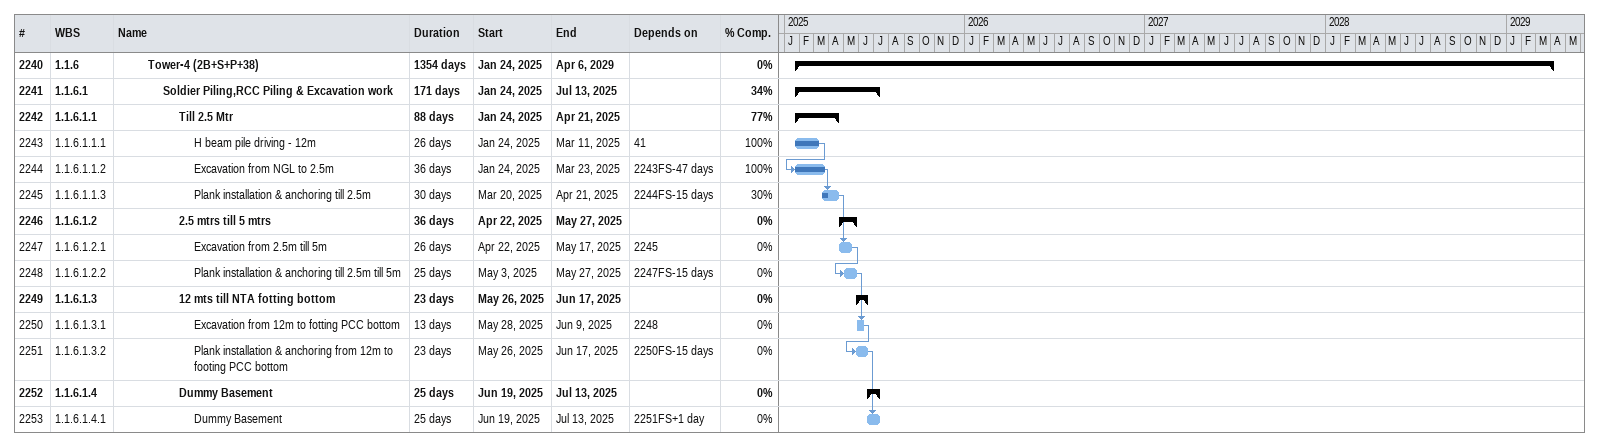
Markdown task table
| ID | WBS | Task | Duration | Start | Finish | Predecessors | % complete |
|---|---|---|---|---|---|---|---|
| 2240 | 1.1.6 | **Tower-4 (2B+S+P+38)** | 1354d | 2025-01-24 | 2029-04-06 |  | 0 |
| 2241 | 1.1.6.1 | **Soldier Piling,RCC Piling & Excavation work** | 171d | 2025-01-24 | 2025-07-13 |  | 34 |
| 2242 | 1.1.6.1.1 | **Till 2.5 Mtr** | 88d | 2025-01-24 | 2025-04-21 |  | 77 |
| 2243 | 1.1.6.1.1.1 | H beam pile driving - 12m | 26d | 2025-01-24 | 2025-03-11 | 41 | 100 |
| 2244 | 1.1.6.1.1.2 | Excavation from NGL to 2.5m | 36d | 2025-01-24 | 2025-03-23 | 2243FS-47d | 100 |
| 2245 | 1.1.6.1.1.3 | Plank installation & anchoring till 2.5m | 30d | 2025-03-20 | 2025-04-21 | 2244FS-15d | 30 |
| 2246 | 1.1.6.1.2 | **2.5 mtrs till 5 mtrs** | 36d | 2025-04-22 | 2025-05-27 |  | 0 |
| 2247 | 1.1.6.1.2.1 | Excavation from 2.5m till 5m | 26d | 2025-04-22 | 2025-05-17 | 2245 | 0 |
| 2248 | 1.1.6.1.2.2 | Plank installation & anchoring till 2.5m till 5m | 25d | 2025-05-03 | 2025-05-27 | 2247FS-15d | 0 |
| 2249 | 1.1.6.1.3 | **12 mts till NTA fotting bottom** | 23d | 2025-05-26 | 2025-06-17 |  | 0 |
| 2250 | 1.1.6.1.3.1 | Excavation from 12m to fotting PCC bottom | 13d | 2025-05-28 | 2025-06-09 | 2248 | 0 |
| 2251 | 1.1.6.1.3.2 | Plank installation & anchoring from 12m to footing PCC bottom | 23d | 2025-05-26 | 2025-06-17 | 2250FS-15d | 0 |
| 2252 | 1.1.6.1.4 | **Dummy Basement** | 25d | 2025-06-19 | 2025-07-13 |  | 0 |
| 2253 | 1.1.6.1.4.1 | Dummy Basement | 25d | 2025-06-19 | 2025-07-13 | 2251FS+1d | 0 |
